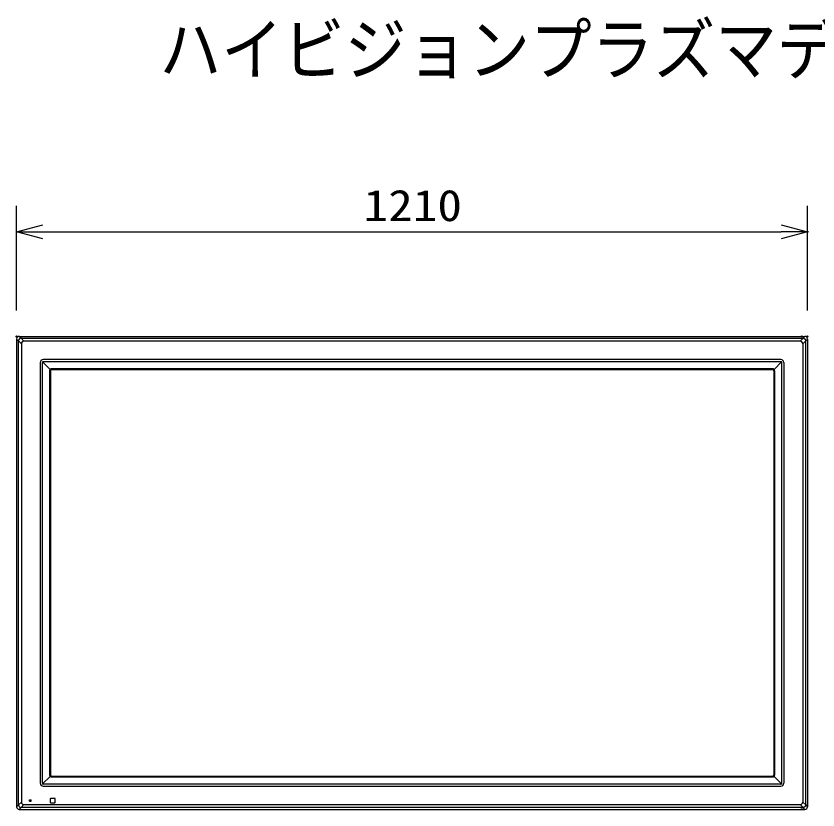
# Model space of a CAD drawing. Units: millimetres, scale not verified. Extents: x -63 to 63, y -57 to 57.
# Drawn here: x -46.5 to 14.9, y -3.4 to 57.4 of the extents above; entities that cross this region are included whole.
import ezdxf
from ezdxf.enums import TextEntityAlignment as Align

# ---------------------------------------------------------------- set-up
doc = ezdxf.new("R2010")
doc.units = ezdxf.units.MM
doc.header["$LTSCALE"] = 0.190236
doc.header["$PDMODE"] = 32
doc.header["$PDSIZE"] = 0.0951
for name, color, linetype in [('0-0_MOJI1', 2, 'Continuous'), ('0-3_GAIKEI', 1, 'Continuous'), ('0-4_SUNPO', 3, 'Continuous'), ('0-5_DEFPOINTS', 7, 'Continuous')]:
    doc.layers.add(name, color=color, linetype=linetype)
doc.styles.add('ＭＳ ゴシック', font='')
doc.styles.get('ＭＳ ゴシック').set_extended_font_data('MS Gothic')

# ---------------------------------------------------------------- blocks, each defined once
blk = doc.blocks.new('_OPEN30')
at = {"layer": '0-5_DEFPOINTS'}
blk.add_line((0, 0), (-1, 0), dxfattribs=at)
blk.add_lwpolyline([(-1, 0.26795), (0, 0), (-1, -0.26795)], dxfattribs=at)

msp = doc.modelspace()

# ---------------------------------------------------------------- linework, layer by layer
at = {"layer": '0-3_GAIKEI'}
for p, q in [((-46.425, 32.6656), (-46.2896, 32.5302)), ((-46.2896, 32.5322), (-46.0628, 32.3054)), ((-46.2896, -3.0016), (-46.2896, 32.5322)), ((-46.0899, 32.7299), (-46.2253, 32.8653)), ((-45.865, 32.5031), (-46.0919, 32.7299)), ((-46.0919, 32.7299), (13.742, 32.7299)), ((13.5151, 32.5031), (13.742, 32.7299)), ((13.9397, 32.5322), (13.7129, 32.3054)), ((13.74, 32.7299), (13.8754, 32.8653)), ((14.0751, 32.6656), (13.9397, 32.5302)), ((13.9397, -3.0016), (13.9397, 32.5322)), ((-46.0628, 32.3054), (-46.0628, -2.7748)), ((13.5151, 32.5031), (-45.865, 32.5031)), ((13.7129, 32.3054), (13.7129, -2.7748)), ((-44.6165, 30.8696), (-44.6165, -1.339)), ((-44.4579, -1.3323), (-44.4579, 30.8629)), ((-44.4371, 30.9149), (-43.8659, 30.3437)), ((12.0419, 31.0943), (-44.3918, 31.0943)), ((-44.3851, 30.9357), (12.0351, 30.9357)), ((12.0872, 30.9149), (11.516, 30.3437)), ((12.108, -1.3323), (12.108, 30.8629)), ((12.2666, 30.8696), (12.2666, -1.339)), ((-43.9078, 30.2407), (-43.9078, -0.7102)), ((-43.8475, 30.2261), (-43.8475, -0.6955)), ((11.413, 30.3856), (-43.7629, 30.3856)), ((-43.7482, 30.3253), (11.3983, 30.3253)), ((11.4976, 30.2261), (11.4976, -0.6955)), ((11.5579, 30.2407), (11.5579, -0.7102)), ((-43.8659, -0.8131), (-44.4371, -1.3843)), ((-43.7629, -0.855), (11.413, -0.855)), ((-43.7482, -0.7947), (11.3983, -0.7947)), ((11.516, -0.8131), (12.0872, -1.3843)), ((-44.3918, -1.5637), (12.0419, -1.5637)), ((12.0351, -1.4052), (-44.3851, -1.4052)), ((-46.2896, -2.9996), (-46.425, -3.135)), ((-46.0628, -2.7748), (-46.2896, -3.0016)), ((-46.0919, -3.1993), (-45.865, -2.9725)), ((-45.865, -2.9725), (13.5151, -2.9725)), ((-45.4313, -2.6035), (-45.3187, -2.6035)), ((-45.4313, -2.716), (-45.4313, -2.6035)), ((-45.4313, -2.716), (-45.3187, -2.716)), ((-45.3187, -2.716), (-45.3187, -2.6035)), ((-43.835, -2.8098), (-43.835, -2.5096)), ((-43.8101, -2.4847), (-43.5099, -2.4847)), ((-43.8101, -2.8347), (-43.5099, -2.8347)), ((-43.485, -2.8098), (-43.485, -2.5096)), ((13.742, -3.1993), (13.5151, -2.9725)), ((13.7129, -2.7748), (13.9397, -3.0016)), ((13.9397, -2.9996), (14.0751, -3.135)), ((-46.2253, -3.3347), (-46.0899, -3.1993)), ((13.742, -3.1993), (-46.0919, -3.1993)), ((13.8754, -3.3347), (13.74, -3.1993))]:
    msp.add_line(p, q, dxfattribs=at)
at = {"layer": '0-3_GAIKEI', "color": 7}
for p, q in [((-46.425, 32.6656), (-46.425, -3.135)), ((-46.2253, 32.8653), (13.8754, 32.8653)), ((14.0751, 32.6656), (14.0751, -3.135)), ((-46.2253, -3.3347), (13.8754, -3.3347))]:
    msp.add_line(p, q, dxfattribs=at)
at = {"layer": '0-3_GAIKEI'}
for points in [[(-46.2713, 32.5949), (-46.2722, 32.5931), (-46.273, 32.5913), (-46.2739, 32.5895), (-46.2748, 32.5877), (-46.2756, 32.5859), (-46.2764, 32.5841), (-46.2772, 32.5823), (-46.278, 32.5804), (-46.2787, 32.5786), (-46.2794, 32.5767), (-46.2802, 32.5749), (-46.2808, 32.573), (-46.2815, 32.5711), (-46.2822, 32.5692), (-46.2828, 32.5673), (-46.2834, 32.5654), (-46.2839, 32.5635), (-46.2845, 32.5616), (-46.285, 32.5597), (-46.2855, 32.5578), (-46.286, 32.5558), (-46.2864, 32.5539), (-46.2868, 32.5519), (-46.2872, 32.55), (-46.2876, 32.548), (-46.2879, 32.546), (-46.2882, 32.5441), (-46.2885, 32.5421), (-46.2888, 32.5401), (-46.289, 32.5381), (-46.2893, 32.5362), (-46.2894, 32.5342), (-46.2896, 32.5322)], [(-46.2255, 32.6573), (-46.2268, 32.6559), (-46.2282, 32.6544), (-46.2296, 32.653), (-46.2309, 32.6515), (-46.2323, 32.65), (-46.2336, 32.6486), (-46.2349, 32.6471), (-46.2362, 32.6456), (-46.2375, 32.6441), (-46.2388, 32.6426), (-46.2401, 32.641), (-46.2414, 32.6395), (-46.2427, 32.638), (-46.2439, 32.6364), (-46.2452, 32.6349), (-46.2464, 32.6333), (-46.2476, 32.6317), (-46.2488, 32.6302), (-46.25, 32.6286), (-46.2512, 32.627), (-46.2524, 32.6254), (-46.2536, 32.6237), (-46.2547, 32.6221), (-46.2559, 32.6205), (-46.257, 32.6188), (-46.2581, 32.6172), (-46.2592, 32.6155), (-46.2603, 32.6139), (-46.2614, 32.6122), (-46.2624, 32.6105), (-46.2635, 32.6088), (-46.2645, 32.6071), (-46.2655, 32.6054), (-46.2665, 32.6036), (-46.2675, 32.6019), (-46.2685, 32.6002), (-46.2694, 32.5984), (-46.2703, 32.5967), (-46.2713, 32.5949)], [(-46.165, 32.7058), (-46.1668, 32.7048), (-46.1685, 32.7038), (-46.1702, 32.7027), (-46.1719, 32.7017), (-46.1735, 32.7006), (-46.1752, 32.6995), (-46.1769, 32.6984), (-46.1785, 32.6973), (-46.1802, 32.6962), (-46.1818, 32.695), (-46.1834, 32.6939), (-46.185, 32.6927), (-46.1866, 32.6915), (-46.1882, 32.6904), (-46.1898, 32.6892), (-46.1914, 32.6879), (-46.193, 32.6867), (-46.1946, 32.6855), (-46.1961, 32.6842), (-46.1977, 32.683), (-46.1992, 32.6817), (-46.2007, 32.6804), (-46.2022, 32.6792), (-46.2038, 32.6779), (-46.2053, 32.6766), (-46.2068, 32.6752), (-46.2082, 32.6739), (-46.2097, 32.6726), (-46.2112, 32.6712), (-46.2127, 32.6699), (-46.2141, 32.6685), (-46.2156, 32.6672), (-46.217, 32.6658), (-46.2184, 32.6644), (-46.2198, 32.663), (-46.2213, 32.6616), (-46.2227, 32.6602), (-46.2241, 32.6587), (-46.2255, 32.6573)], [(-46.0919, 32.7299), (-46.0938, 32.7298), (-46.0958, 32.7296), (-46.0978, 32.7294), (-46.0998, 32.7291), (-46.1018, 32.7289), (-46.1037, 32.7286), (-46.1057, 32.7283), (-46.1077, 32.7279), (-46.1096, 32.7275), (-46.1116, 32.7272), (-46.1136, 32.7267), (-46.1155, 32.7263), (-46.1174, 32.7258), (-46.1194, 32.7253), (-46.1213, 32.7248), (-46.1232, 32.7243), (-46.1251, 32.7237), (-46.127, 32.7231), (-46.1289, 32.7225), (-46.1308, 32.7218), (-46.1327, 32.7212), (-46.1346, 32.7205), (-46.1364, 32.7198), (-46.1383, 32.719), (-46.1401, 32.7183), (-46.1419, 32.7175), (-46.1438, 32.7167), (-46.1456, 32.7159), (-46.1474, 32.7151), (-46.1492, 32.7142), (-46.151, 32.7134), (-46.1528, 32.7125), (-46.1546, 32.7116), (-46.1563, 32.7107), (-46.1581, 32.7097), (-46.1598, 32.7088), (-46.1616, 32.7078), (-46.1633, 32.7068), (-46.165, 32.7058)], [(13.742, 32.7299), (13.7439, 32.7298), (13.7459, 32.7296), (13.7479, 32.7294), (13.7499, 32.7291), (13.7519, 32.7289), (13.7538, 32.7286), (13.7558, 32.7283), (13.7578, 32.7279), (13.7597, 32.7275), (13.7617, 32.7272), (13.7637, 32.7267), (13.7656, 32.7263), (13.7675, 32.7258), (13.7695, 32.7253), (13.7714, 32.7248), (13.7733, 32.7243), (13.7752, 32.7237), (13.7771, 32.7231), (13.779, 32.7225), (13.7809, 32.7218), (13.7828, 32.7212), (13.7846, 32.7205), (13.7865, 32.7198), (13.7884, 32.719), (13.7902, 32.7183), (13.792, 32.7175), (13.7939, 32.7167), (13.7957, 32.7159), (13.7975, 32.7151), (13.7993, 32.7142), (13.8011, 32.7134), (13.8029, 32.7125), (13.8047, 32.7116), (13.8064, 32.7107), (13.8082, 32.7097), (13.8099, 32.7088), (13.8117, 32.7078), (13.8134, 32.7068), (13.8151, 32.7058)], [(13.8151, 32.7058), (13.8169, 32.7048), (13.8186, 32.7038), (13.8203, 32.7027), (13.8219, 32.7017), (13.8236, 32.7006), (13.8253, 32.6995), (13.827, 32.6984), (13.8286, 32.6973), (13.8303, 32.6962), (13.8319, 32.695), (13.8335, 32.6939), (13.8351, 32.6927), (13.8367, 32.6915), (13.8383, 32.6904), (13.8399, 32.6892), (13.8415, 32.6879), (13.8431, 32.6867), (13.8447, 32.6855), (13.8462, 32.6842), (13.8478, 32.683), (13.8493, 32.6817), (13.8508, 32.6804), (13.8523, 32.6792), (13.8539, 32.6779), (13.8554, 32.6766), (13.8569, 32.6752), (13.8583, 32.6739), (13.8598, 32.6726), (13.8613, 32.6712), (13.8628, 32.6699), (13.8642, 32.6685), (13.8657, 32.6672), (13.8671, 32.6658), (13.8685, 32.6644), (13.8699, 32.663), (13.8714, 32.6616), (13.8728, 32.6602), (13.8742, 32.6587), (13.8755, 32.6573)], [(13.8755, 32.6573), (13.8769, 32.6559), (13.8783, 32.6544), (13.8797, 32.653), (13.881, 32.6515), (13.8824, 32.65), (13.8837, 32.6486), (13.885, 32.6471), (13.8863, 32.6456), (13.8876, 32.6441), (13.8889, 32.6426), (13.8902, 32.641), (13.8915, 32.6395), (13.8928, 32.638), (13.894, 32.6364), (13.8953, 32.6349), (13.8965, 32.6333), (13.8977, 32.6317), (13.8989, 32.6302), (13.9001, 32.6286), (13.9013, 32.627), (13.9025, 32.6254), (13.9037, 32.6237), (13.9048, 32.6221), (13.906, 32.6205), (13.9071, 32.6188), (13.9082, 32.6172), (13.9093, 32.6155), (13.9104, 32.6139), (13.9115, 32.6122), (13.9125, 32.6105), (13.9136, 32.6088), (13.9146, 32.6071), (13.9156, 32.6054), (13.9166, 32.6036), (13.9176, 32.6019), (13.9186, 32.6002), (13.9195, 32.5984), (13.9204, 32.5967), (13.9214, 32.5949)], [(13.9214, 32.5949), (13.9223, 32.5931), (13.9231, 32.5913), (13.924, 32.5895), (13.9249, 32.5877), (13.9257, 32.5859), (13.9265, 32.5841), (13.9273, 32.5823), (13.9281, 32.5804), (13.9288, 32.5786), (13.9295, 32.5767), (13.9303, 32.5749), (13.9309, 32.573), (13.9316, 32.5711), (13.9323, 32.5692), (13.9329, 32.5673), (13.9335, 32.5654), (13.934, 32.5635), (13.9346, 32.5616), (13.9351, 32.5597), (13.9356, 32.5578), (13.9361, 32.5558), (13.9365, 32.5539), (13.9369, 32.5519), (13.9373, 32.55), (13.9377, 32.548), (13.938, 32.546), (13.9383, 32.5441), (13.9386, 32.5421), (13.9389, 32.5401), (13.9391, 32.5381), (13.9393, 32.5362), (13.9395, 32.5342), (13.9397, 32.5322)], [(-46.2896, -3.0016), (-46.2894, -3.0036), (-46.2893, -3.0056), (-46.289, -3.0076), (-46.2888, -3.0095), (-46.2885, -3.0115), (-46.2882, -3.0135), (-46.2879, -3.0155), (-46.2876, -3.0174), (-46.2872, -3.0194), (-46.2868, -3.0213), (-46.2864, -3.0233), (-46.286, -3.0252), (-46.2855, -3.0272), (-46.285, -3.0291), (-46.2845, -3.031), (-46.2839, -3.033), (-46.2834, -3.0349), (-46.2828, -3.0368), (-46.2822, -3.0387), (-46.2815, -3.0405), (-46.2808, -3.0424), (-46.2802, -3.0443), (-46.2794, -3.0461), (-46.2787, -3.048), (-46.278, -3.0498), (-46.2772, -3.0517), (-46.2764, -3.0535), (-46.2756, -3.0553), (-46.2748, -3.0571), (-46.2739, -3.0589), (-46.273, -3.0607), (-46.2722, -3.0625), (-46.2713, -3.0643), (-46.2703, -3.0661), (-46.2694, -3.0678), (-46.2685, -3.0696), (-46.2675, -3.0713), (-46.2665, -3.0731), (-46.2655, -3.0748)], [(13.9397, -3.0016), (13.9395, -3.0036), (13.9393, -3.0056), (13.9391, -3.0076), (13.9389, -3.0095), (13.9386, -3.0115), (13.9383, -3.0135), (13.938, -3.0155), (13.9377, -3.0174), (13.9373, -3.0194), (13.9369, -3.0213), (13.9365, -3.0233), (13.9361, -3.0252), (13.9356, -3.0272), (13.9351, -3.0291), (13.9346, -3.031), (13.934, -3.033), (13.9335, -3.0349), (13.9329, -3.0368), (13.9323, -3.0387), (13.9316, -3.0405), (13.9309, -3.0424), (13.9303, -3.0443), (13.9295, -3.0461), (13.9288, -3.048), (13.9281, -3.0498), (13.9273, -3.0517), (13.9265, -3.0535), (13.9257, -3.0553), (13.9249, -3.0571), (13.924, -3.0589), (13.9231, -3.0607), (13.9223, -3.0625), (13.9214, -3.0643), (13.9204, -3.0661), (13.9195, -3.0678), (13.9186, -3.0696), (13.9176, -3.0713), (13.9166, -3.0731), (13.9156, -3.0748)], [(-46.2655, -3.0748), (-46.2645, -3.0765), (-46.2635, -3.0782), (-46.2624, -3.0799), (-46.2614, -3.0816), (-46.2603, -3.0833), (-46.2592, -3.0849), (-46.2581, -3.0866), (-46.257, -3.0883), (-46.2559, -3.0899), (-46.2547, -3.0915), (-46.2536, -3.0932), (-46.2524, -3.0948), (-46.2512, -3.0964), (-46.25, -3.098), (-46.2488, -3.0996), (-46.2476, -3.1012), (-46.2464, -3.1027), (-46.2452, -3.1043), (-46.2439, -3.1058), (-46.2427, -3.1074), (-46.2414, -3.1089), (-46.2401, -3.1105), (-46.2388, -3.112), (-46.2375, -3.1135), (-46.2362, -3.115), (-46.2349, -3.1165), (-46.2336, -3.118), (-46.2323, -3.1195), (-46.2309, -3.1209), (-46.2296, -3.1224), (-46.2282, -3.1239), (-46.2268, -3.1253), (-46.2255, -3.1267), (-46.2241, -3.1282), (-46.2227, -3.1296), (-46.2213, -3.131), (-46.2199, -3.1324), (-46.2184, -3.1338), (-46.217, -3.1352)], [(-46.217, -3.1352), (-46.2156, -3.1366), (-46.2141, -3.1379), (-46.2127, -3.1393), (-46.2112, -3.1407), (-46.2097, -3.142), (-46.2082, -3.1433), (-46.2068, -3.1447), (-46.2053, -3.146), (-46.2038, -3.1473), (-46.2022, -3.1486), (-46.2007, -3.1499), (-46.1992, -3.1511), (-46.1977, -3.1524), (-46.1961, -3.1537), (-46.1946, -3.1549), (-46.193, -3.1561), (-46.1914, -3.1574), (-46.1898, -3.1586), (-46.1882, -3.1598), (-46.1866, -3.161), (-46.185, -3.1621), (-46.1834, -3.1633), (-46.1818, -3.1645), (-46.1802, -3.1656), (-46.1785, -3.1667), (-46.1769, -3.1678), (-46.1752, -3.1689), (-46.1735, -3.17), (-46.1719, -3.1711), (-46.1702, -3.1722), (-46.1685, -3.1732), (-46.1668, -3.1742), (-46.165, -3.1752), (-46.1633, -3.1762), (-46.1616, -3.1772), (-46.1598, -3.1782), (-46.1581, -3.1791), (-46.1563, -3.1801), (-46.1546, -3.181)], [(-46.1546, -3.181), (-46.1528, -3.1819), (-46.151, -3.1828), (-46.1492, -3.1836), (-46.1474, -3.1845), (-46.1456, -3.1853), (-46.1438, -3.1861), (-46.1419, -3.1869), (-46.1401, -3.1877), (-46.1383, -3.1884), (-46.1364, -3.1892), (-46.1346, -3.1899), (-46.1327, -3.1906), (-46.1308, -3.1912), (-46.1289, -3.1919), (-46.127, -3.1925), (-46.1251, -3.1931), (-46.1232, -3.1937), (-46.1213, -3.1942), (-46.1194, -3.1948), (-46.1174, -3.1952), (-46.1155, -3.1957), (-46.1136, -3.1962), (-46.1116, -3.1966), (-46.1096, -3.197), (-46.1077, -3.1973), (-46.1057, -3.1977), (-46.1037, -3.198), (-46.1018, -3.1983), (-46.0998, -3.1985), (-46.0978, -3.1988), (-46.0958, -3.199), (-46.0938, -3.1992), (-46.0919, -3.1993)], [(13.8047, -3.181), (13.8029, -3.1819), (13.8011, -3.1828), (13.7993, -3.1836), (13.7975, -3.1845), (13.7957, -3.1853), (13.7939, -3.1861), (13.792, -3.1869), (13.7902, -3.1877), (13.7884, -3.1884), (13.7865, -3.1892), (13.7846, -3.1899), (13.7828, -3.1906), (13.7809, -3.1912), (13.779, -3.1919), (13.7771, -3.1925), (13.7752, -3.1931), (13.7733, -3.1937), (13.7714, -3.1942), (13.7695, -3.1948), (13.7675, -3.1952), (13.7656, -3.1957), (13.7637, -3.1962), (13.7617, -3.1966), (13.7597, -3.197), (13.7578, -3.1973), (13.7558, -3.1977), (13.7538, -3.198), (13.7519, -3.1983), (13.7499, -3.1985), (13.7479, -3.1988), (13.7459, -3.199), (13.7439, -3.1992), (13.742, -3.1993)], [(13.8671, -3.1352), (13.8657, -3.1366), (13.8642, -3.1379), (13.8628, -3.1393), (13.8613, -3.1407), (13.8598, -3.142), (13.8583, -3.1433), (13.8569, -3.1447), (13.8554, -3.146), (13.8539, -3.1473), (13.8523, -3.1486), (13.8508, -3.1499), (13.8493, -3.1511), (13.8478, -3.1524), (13.8462, -3.1537), (13.8447, -3.1549), (13.8431, -3.1561), (13.8415, -3.1574), (13.8399, -3.1586), (13.8383, -3.1598), (13.8367, -3.161), (13.8351, -3.1621), (13.8335, -3.1633), (13.8319, -3.1645), (13.8303, -3.1656), (13.8286, -3.1667), (13.827, -3.1678), (13.8253, -3.1689), (13.8236, -3.17), (13.8219, -3.1711), (13.8203, -3.1722), (13.8186, -3.1732), (13.8169, -3.1742), (13.8151, -3.1752), (13.8134, -3.1762), (13.8117, -3.1772), (13.8099, -3.1782), (13.8082, -3.1791), (13.8064, -3.1801), (13.8047, -3.181)], [(13.9156, -3.0748), (13.9146, -3.0765), (13.9136, -3.0782), (13.9125, -3.0799), (13.9115, -3.0816), (13.9104, -3.0833), (13.9093, -3.0849), (13.9082, -3.0866), (13.9071, -3.0883), (13.906, -3.0899), (13.9048, -3.0915), (13.9037, -3.0932), (13.9025, -3.0948), (13.9013, -3.0964), (13.9001, -3.098), (13.8989, -3.0996), (13.8977, -3.1012), (13.8965, -3.1027), (13.8953, -3.1043), (13.894, -3.1058), (13.8928, -3.1074), (13.8915, -3.1089), (13.8902, -3.1105), (13.8889, -3.112), (13.8876, -3.1135), (13.8863, -3.115), (13.885, -3.1165), (13.8837, -3.118), (13.8824, -3.1195), (13.881, -3.1209), (13.8797, -3.1224), (13.8783, -3.1239), (13.8769, -3.1253), (13.8755, -3.1267), (13.8742, -3.1282), (13.8728, -3.1296), (13.8714, -3.131), (13.8699, -3.1324), (13.8685, -3.1338), (13.8671, -3.1352)]]:
    msp.add_lwpolyline(points, dxfattribs=at)
at = {"layer": '0-3_GAIKEI', "color": 7}
for centre, major_axis, start_param, end_param in [((-46.2247, 32.665), (-0.1418, 0.1418), 5.4991567, 7.0672139), ((13.8748, 32.665), (-0.1418, -0.1418), 2.357564, 3.9256213), ((-46.2247, -3.1345), (-0.1418, -0.1418), 5.4991567, 7.0672139), ((13.8748, -3.1345), (-0.1418, 0.1418), 2.357564, 3.9256213)]:
    msp.add_ellipse(centre, major_axis=major_axis, ratio=0.997265, start_param=start_param, end_param=end_param, dxfattribs=at)
at = {"layer": '0-3_GAIKEI'}
for centre, major_axis, ratio, start_param, end_param in [((-45.5035, 31.9438), (-0.5022, 0.5022), 0.49281, 5.8722213, 6.6941493), ((13.1536, 31.9438), (-0.5022, -0.5022), 0.49281, 2.7306286, 3.5525567), ((-44.3912, 30.869), (-0.1595, 0.1595), 0.997265, 5.4991567, 7.0672139), ((-44.3831, 30.863), (-0.0127, -0.074), 0.995515, 4.1175689, 4.8825404), ((-44.3852, 30.861), (-0.074, -0.0127), 0.995515, 4.5422375, 5.3072091), ((12.0353, 30.861), (-0.074, 0.0127), 0.995515, 4.1175689, 4.8825404), ((12.0412, 30.869), (-0.1595, -0.1595), 0.997265, 2.357564, 3.9256213), ((12.0332, 30.863), (-0.0127, 0.074), 0.995515, 4.5422375, 5.3072091), ((-43.7551, 30.237), (-0.1272, 0.0866), 0.973581, 6.1096782, 6.8685929), ((-43.7592, 30.2329), (-0.0866, 0.1272), 0.973581, 5.6977777, 6.4566924), ((-43.7467, 30.2246), (-0.0718, 0.0718), 0.985257, 5.5052135, 7.0611571), ((11.3968, 30.2246), (-0.0718, -0.0718), 0.985257, 2.3636208, 3.9195645), ((11.4093, 30.2329), (-0.0866, -0.1272), 0.973581, 2.9680855, 3.7270003), ((11.4052, 30.237), (-0.1272, -0.0866), 0.973581, 2.556185, 3.3150998), ((-43.7551, -0.7064), (-0.1272, -0.0866), 0.973581, 5.6977777, 6.4566924), ((-43.7592, -0.7024), (-0.0866, -0.1272), 0.973581, 6.1096782, 6.8685929), ((-43.7467, -0.694), (-0.0718, -0.0718), 0.985257, 5.5052135, 7.0611571), ((11.3968, -0.694), (-0.0718, 0.0718), 0.985257, 2.3636208, 3.9195645), ((11.4093, -0.7024), (-0.0866, 0.1272), 0.973581, 2.556185, 3.3150998), ((11.4052, -0.7064), (-0.1272, 0.0866), 0.973581, 2.9680855, 3.7270003), ((-44.3912, -1.3384), (-0.1595, -0.1595), 0.997265, 5.4991567, 7.0672139), ((-44.3831, -1.3324), (-0.0127, 0.074), 0.995515, 1.4006449, 2.1656164), ((-44.3852, -1.3304), (-0.074, 0.0127), 0.995515, 0.9759762, 1.7409478), ((12.0353, -1.3304), (-0.074, -0.0127), 0.995515, 1.4006449, 2.1656164), ((12.0412, -1.3384), (-0.1595, 0.1595), 0.997265, 2.357564, 3.9256213), ((12.0332, -1.3324), (-0.0127, -0.074), 0.995515, 0.9759762, 1.7409478), ((-45.5035, -2.4133), (-0.5022, -0.5022), 0.49281, 5.8722213, 6.6941493), ((-43.8099, -2.5098), (-0.0178, 0.0178), 0.992433, 5.5015852, 7.0647854), ((-43.8099, -2.8096), (-0.0178, -0.0178), 0.992433, 5.5015852, 7.0647854), ((-43.5101, -2.5098), (-0.0178, -0.0178), 0.992433, 2.3599926, 3.9231927), ((-43.5101, -2.8096), (-0.0178, 0.0178), 0.992433, 2.3599926, 3.9231927), ((13.1536, -2.4133), (-0.5022, 0.5022), 0.49281, 2.7306286, 3.5525567)]:
    msp.add_ellipse(centre, major_axis=major_axis, ratio=ratio, start_param=start_param, end_param=end_param, dxfattribs=at)
at = {"layer": '0-4_SUNPO'}
for p, q in [((-46.425, 34.8573), (-46.425, 42.8574)), ((14.0751, 34.8573), (14.0751, 42.8574)), ((-44.425, 40.8574), (12.0751, 40.8574))]:
    msp.add_line(p, q, dxfattribs=at)
at = {"layer": '0-5_DEFPOINTS'}
for p in [(14.0751, 40.8574), (-46.425, 32.8573), (13.6353, 32.8576), (14.0751, 32.8573), (13.6353, -3.3347)]:
    msp.add_point(p, dxfattribs=at)

# ---------------------------------------------------------------- block references
at = {"layer": '0-4_SUNPO', "xscale": 2, "yscale": 2, "rotation": 180}
msp.add_blockref('_OPEN30', (-46.425, 40.8574), dxfattribs=at)
at = {"layer": '0-4_SUNPO', "xscale": 2, "yscale": 2}
msp.add_blockref('_OPEN30', (14.0751, 40.8574), dxfattribs=at)

# ---------------------------------------------------------------- texts
at = {"layer": '0-0_MOJI1', "style": 'ＭＳ ゴシック', "width": 0.9}
msp.add_text('ハイビジョンプラズマディスプレイ', height=3.848, dxfattribs=at).set_placement((-35.5001, 51.7599), align=Align.BOTTOM_LEFT)
at = {"layer": '0-4_SUNPO', "style": 'ＭＳ ゴシック', "width": 1.15}
msp.add_text('1210', height=2.405, dxfattribs=at).set_placement((-19.8823, 40.9669), align=Align.BOTTOM_LEFT)

doc.saveas('drawing.dxf')
